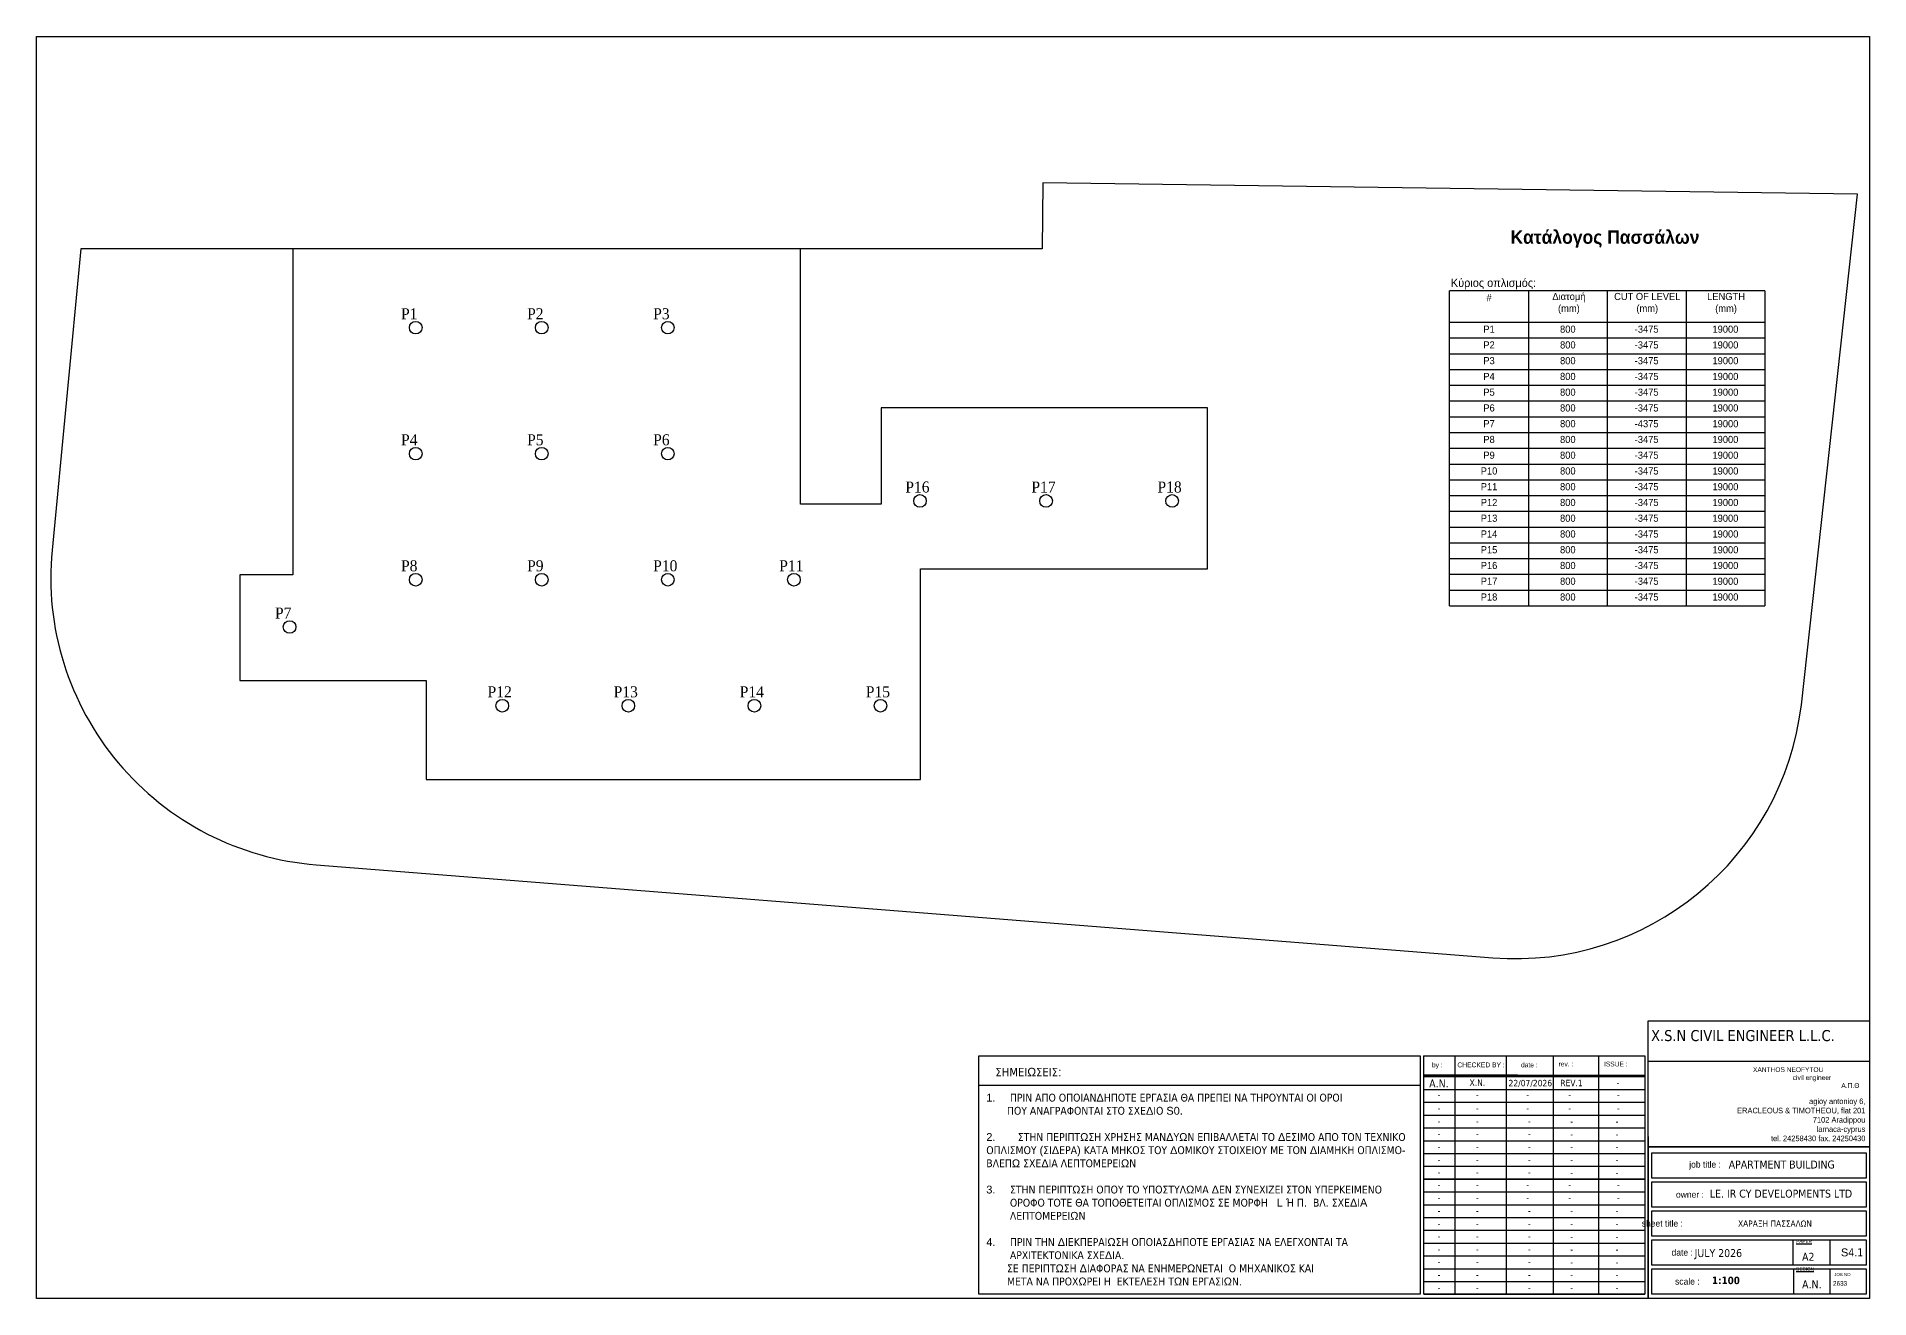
# Model space of a CAD drawing. Header units: millimetres. Extents: x -2171 to 1563, y -1758 to -1505.
# Drawn here: x -1979.7 to -1921.5, y -1689.2 to -1649.2 of the extents above; entities that cross this region are included whole.
import ezdxf
from ezdxf.enums import TextEntityAlignment as Align

# ---------------------------------------------------------------- set-up
doc = ezdxf.new("R2010")
doc.units = ezdxf.units.MM
for name, color, linetype in [('-S_TEXT', 3, 'Continuous'), ('ANOIGMATA', 7, 'Continuous'), ('Col_Det_Fill', 7, 'Continuous'), ('COLUMNS', 3, 'Continuous'), ('Geo_Lines_-1', 94, 'Continuous'), ('Lines', 7, 'Continuous'), ('pinakaki', 153, 'Continuous'), ('Text_Col_-1', 7, 'Continuous'), ('Texts', 7, 'Continuous')]:
    doc.layers.add(name, color=color, linetype=linetype)
doc.layers.add('A-ANNO-DIMS', color=1, linetype='Continuous', lineweight=9)
doc.layers.add('TEXT', color=20, linetype='Continuous', lineweight=13)
doc.styles.add('S1Arl27188_b_934_161', font='arial.ttf', dxfattribs={"width": 0.933629, "height": 2.71875})
doc.styles.add('S1Arl31900_b_934_161', font='arial.ttf', dxfattribs={"width": 0.933629, "height": 3.19})
doc.styles.add('S1Arl51040_B_934_161', font='', dxfattribs={"width": 0.933629, "height": 5.104})
doc.styles.add('S1TmsNwRmn11_b_934_161', font='times.ttf', dxfattribs={"width": 0.933629, "height": 0.001087})
doc.styles.get("Standard").update_dxf_attribs({"font": 'tahoma.ttf'})
doc.styles.get('S1Arl51040_B_934_161').set_extended_font_data('Arial', bold=True)

# ---------------------------------------------------------------- blocks, each defined once
blk = doc.blocks.new('LABEL 1')
at = {"color": 0}
for p, q in [((118391.268, -209928.524), (118398.288, -209928.524)), ((118392.259, -209928.524), (118392.259, -209936.09)), ((118393.899, -209936.09), (118393.899, -209928.524)), ((118395.385, -209936.09), (118395.385, -209928.524)), ((118396.826, -209936.09), (118396.826, -209928.524)), ((118405.409, -209928.699), (118398.39, -209928.699)), ((118394.242, -209929.133), (118391.27, -209929.133)), ((118391.27, -209929.133), (118398.289, -209929.133)), ((118398.289, -209929.184), (118391.27, -209929.184)), ((118398.289, -209929.133), (118398.289, -209929.184)), ((118398.39, -209931.085), (118398.39, -209936.218)), ((118398.512, -209932.4), (118398.512, -209931.601)), ((118398.512, -209933.321), (118398.512, -209932.522)), ((118398.512, -209934.242), (118398.512, -209933.444)), ((118398.512, -209935.164), (118398.512, -209934.365)), ((118398.512, -209936.085), (118398.512, -209935.286))]:
    blk.add_line(p, q, dxfattribs=at)
at = {"linetype": 'Continuous', "ltscale": 0.5}
blk.add_line((118391.162, -209929.467), (118377.159, -209929.467), dxfattribs=at)
at = {"color": 3}
blk.add_line((118398.289, -209930.348), (118398.289, -209932.434), dxfattribs=at)
for points in [[(118398.39, -209927.405), (118405.409, -209927.405)], [(118391.27, -209932.434), (118398.289, -209932.434)], [(118391.27, -209935.278), (118398.289, -209935.278)]]:
    blk.add_lwpolyline(points)
at = {"color": 0}
for points in [[(118398.39, -209927.405), (118405.409, -209927.405), (118405.409, -209931.414), (118398.39, -209931.414)], [(118391.27, -209928.524), (118398.289, -209928.524), (118398.289, -209932.434), (118391.27, -209932.434)], [(118391.27, -209928.524), (118398.289, -209928.524), (118398.289, -209936.09), (118391.27, -209936.09)], [(118398.39, -209931.414), (118405.409, -209931.414), (118405.409, -209936.218), (118398.39, -209936.218)]]:
    blk.add_lwpolyline(points, close=True, dxfattribs=at)
at = {"linetype": 'Continuous', "ltscale": 0.5}
blk.add_lwpolyline([(118377.159, -209928.524), (118391.162, -209928.524), (118391.162, -209936.085), (118377.159, -209936.085)], close=True, dxfattribs=at)
at = {"color": 0}
for points in [[(118391.27, -209929.59), (118398.289, -209929.59)], [(118391.27, -209929.996), (118398.289, -209929.996)], [(118391.27, -209930.403), (118398.289, -209930.403)], [(118391.27, -209930.809), (118398.289, -209930.809)], [(118391.27, -209931.215), (118398.289, -209931.215)], [(118391.27, -209931.621), (118398.289, -209931.621)], [(118398.512, -209931.601), (118405.313, -209931.601), (118405.313, -209932.4), (118398.512, -209932.4)], [(118391.27, -209932.028), (118398.289, -209932.028)], [(118391.27, -209932.434), (118398.289, -209932.434)], [(118398.512, -209932.522), (118405.313, -209932.522), (118405.313, -209933.321), (118398.512, -209933.321)], [(118391.27, -209932.84), (118398.289, -209932.84)], [(118391.27, -209933.246), (118398.289, -209933.246)], [(118391.27, -209933.653), (118398.289, -209933.653)], [(118398.512, -209933.444), (118405.313, -209933.444), (118405.313, -209934.242), (118398.512, -209934.242)], [(118391.27, -209934.059), (118398.289, -209934.059)], [(118391.27, -209934.465), (118398.289, -209934.465)], [(118398.512, -209934.365), (118405.313, -209934.365), (118405.313, -209935.164), (118398.512, -209935.164)], [(118402.978, -209934.365), (118402.978, -209935.164)], [(118404.155, -209934.365), (118404.155, -209935.164)], [(118391.27, -209934.871), (118398.289, -209934.871)], [(118391.27, -209935.684), (118398.289, -209935.684)], [(118398.512, -209935.286), (118405.313, -209935.286), (118405.313, -209936.085), (118398.512, -209936.085)], [(118402.998, -209935.286), (118402.998, -209936.085)], [(118404.155, -209935.286), (118404.155, -209936.085)], [(118391.27, -209936.09), (118398.289, -209936.09)]]:
    blk.add_lwpolyline(points, dxfattribs=at)
at = {"layer": '-S_TEXT', "color": 3, "insert": (118377.391, -209929.723), "char_height": 0.25, "attachment_point": 1}
blk.add_mtext_dynamic_manual_height_columns('\\pxi-3,l3,ql,t3;{\\fArial|b0|i0|c186|p34;1.^I}ΠΡΙΝ ΑΠΟ ΟΠΟΙΑΝ{\\fArial|b0|i0|c186|p34;Δ}ΗΠΟΤΕ ΕΡΓΑΣΙΑ ΘΑ ΠΡΕΠΕΙ ΝΑ ΤΗΡΟΥΝΤΑΙ ΟΙ ΟΡΟΙ\\P\\pi0,l0,q*,tz;       ΠΟΥ ΑΝΑΓΡΑΦΟΝΤΑΙ ΣΤΟ ΣΧΕ{\\fArial|b0|i0|c186|p34;Δ}ΙΟ {\\fArial|b0|i0|c186|p34;S0.\\P\\P\\pi-3,l3,ql,t3;2.^I}ΣΤΗΝ ΠΕΡΙΠΤ{\\fArial|b0|i0|c186|p34;Ω}ΣΗ ΧΡΗΣΗΣ ΜΑΝ{\\fArial|b0|i0|c186|p34;Δ}Υ{\\fArial|b0|i0|c186|p34;Ω}Ν ΕΠΙΒΑΛΛΕΤΑΙ ΤΟ {\\fArial|b0|i0|c186|p34;Δ}ΕΣΙΜΟ ΑΠΟ ΤΟΝ ΤΕΧΝΙΚΟ ΟΠΛΙΣΜΟΥ {\\fArial|b0|i0|c186|p34;(}ΣΙ{\\fArial|b0|i0|c186|p34;Δ}ΕΡΑ{\\fArial|b0|i0|c186|p34;) }ΚΑΤΑ ΜΗΚΟΣ ΤΟΥ {\\fArial|b0|i0|c186|p34;Δ}ΟΜΙΚΟΥ ΣΤΟΙΧΕΙΟΥ ΜΕ ΤΟΝ {\\fArial|b0|i0|c186|p34;Δ}ΙΑΜΗΚΗ ΟΠΛΙΣΜΟ{\\fArial|b0|i0|c186|p34;- }ΒΛΕΠ{\\fArial|b0|i0|c186|p34;Ω }ΣΧΕ{\\fArial|b0|i0|c186|p34;Δ}ΙΑ ΛΕΠΤΟΜΕΡΕΙ{\\fArial|b0|i0|c186|p34;Ω}Ν\\P\\pi0,l0,q*,tz;\\P\\pi-3,l3,ql,t3;{\\fArial|b0|i0|c186|p34;3.^I}ΣΤΗΝ ΠΕΡΙΠΤ{\\fArial|b0|i0|c186|p34;Ω}ΣΗ ΟΠΟΥ ΤΟ ΥΠΟΣΤΥΛ{\\fArial|b0|i0|c186|p34;Ω}ΜΑ {\\fArial|b0|i0|c186|p34;Δ}ΕΝ ΣΥΝΕΧΙΖΕΙ ΣΤΟΝ ΥΠΕΡΚΕΙΜΕΝΟ ΟΡΟΦΟ ΤΟΤΕ ΘΑ ΤΟΠΟΘΕΤΕΙΤΑΙ ΟΠΛΙΣΜΟΣ ΣΕ ΜΟΡΦH   {\\fArial|b0|i0|c186|p34;L }Ή Π{\\fArial|b0|i0|c186|p34;. } ΒΛ{\\fArial|b0|i0|c186|p34;. }ΣΧΕ{\\fArial|b0|i0|c186|p34;Δ}Ι{\\fArial|b0|i0|c186|p34;A }ΛΕΠΤΟΜΕΡΕΙ{\\fArial|b0|i0|c186|p34;Ω}Ν\\P\\pi0,l0,q*,tz;\\P\\pi-3,l3,ql,t3;{\\fArial|b0|i0|c186|p34;4.^I}ΠΡΙΝ ΤΗΝ {\\fArial|b0|i0|c186|p34;Δ}ΙΕΚΠΕΡΑΙ{\\fArial|b0|i0|c186|p34;Ω}ΣΗ ΟΠΟΙΑΣ{\\fArial|b0|i0|c186|p34;Δ}ΗΠΟΤΕ ΕΡΓΑΣΙΑΣ ΝΑ ΕΛΕΓΧΟΝΤΑΙ ΤΑ ΑΡΧΙΤΕΚΤΟΝΙΚΑ ΣΧΕ{\\fArial|b0|i0|c186|p34;Δ}ΙΑ{\\fArial|b0|i0|c186|p34;.\\P\\pi0,l0,q*,tz;}       ΣΕ ΠΕΡΙΠΤ{\\fArial|b0|i0|c186|p34;Ω}ΣΗ {\\fArial|b0|i0|c186|p34;Δ}ΙΑΦΟΡΑΣ ΝΑ ΕΝΗΜΕΡ{\\fArial|b0|i0|c186|p34;Ω}ΝΕΤΑΙ  Ο ΜΗΧΑΝΙΚΟΣ ΚΑΙ\\P       ΜΕΤΑ ΝΑ ΠΡΟΧ{\\fArial|b0|i0|c186|p34;Ω}ΡΕΙ Η  ΕΚΤΕΛΕΣΗ Τ{\\fArial|b0|i0|c186|p34;Ω}Ν ΕΡΓΑΣΙ{\\fArial|b0|i0|c186|p34;Ω}Ν{\\fArial|b0|i0|c186|p34;.}', width=13.35251, gutter_width=1, heights=[6.403], dxfattribs=at)
at = {"layer": 'ANOIGMATA', "attachment_point": 1}
for s, insert, char_height, width in [('\\pi4.5494;{\\fBankGothic Lt BT|b0|i0|c0|p34;\\H1.5x;\\C7;XANTHOS NEOFYTOU\\P\\pi5.8103;civil engineer\\P\\pi7.351;\\fArial|b0|i0|c161|p34;Α.Π.Θ}', (118397.168, -209928.883), 0.10094, 7.9171), ('\\pxqr;{\\fBankGothic Lt BT|b0|i0|c161|p34;\\H1.1667x;\\C0;agioy antonioy 6,\\PERACLEOUS & TIMOTHEOU, flat 201\\P7102 Aradippou\\Plarnaca-cyprus\\Ptel. 24258430 fax. 24250430}', (118397.225, -209929.875), 0.15141, 8.05841), ('\\pxqr;{\\fBankGothic Lt BT|b0|i0|c0|p34;\\H1.5x;\\C7; \\H1.3333x; job title :}', (118397.361, -209931.867), 0.10094, 3.33818), ('APARTMENT BUILDING', (118400.946, -209931.845), 0.25234, 5.34758), ('LE. IR CY DEVELOPMENTS LTD', (118400.347, -209932.768), 0.25234, 5.34758), ('\\pxqr;{\\fBankGothic Lt BT|b0|i0|c0|p34;\\H1.5x;\\C7; \\H1.3333x; owner :}', (118396.82, -209932.823), 0.10094, 3.33818), ('{\\fBankGothic Lt BT|b0|i0|c0|p34;\\C7;     sheet title :}', (118397.812, -209933.739), 0.20187, 3.33818), ('\\pxi8.03;{\\fBankGothic Lt BT|b0|i0|c161|p34;\\H0.5x;\\L\\C7;PAPER\\H2x;\\l }', (118401.382, -209934.359), 0.2125, 3.51387), ('\\pxqr;{\\fBankGothic Lt BT|b0|i0|c0|p34;\\C7; date :}', (118396.471, -209934.66), 0.20187, 3.33818), ('{\\C7;JULY 2026}', (118399.865, -209934.655), 0.25234, 4.57511), ('\\pxqr;{\\fBankGothic Lt BT|b0|i0|c0|p34;\\C7; scale :}', (118396.686, -209935.581), 0.20187, 3.33818), ('{\\fTahoma|b1|i0|c161|p34;\\C7;1:\\fTahoma|b1|i0|c0|p34;100}', (118400.413, -209935.531), 0.23651, 5.4102), ('\\pxi8.03;{\\fBankGothic Lt BT|b0|i0|c0|p34;\\H0.5x;\\L\\C7;DESIGN\\H2x;\\l }', (118401.382, -209935.234), 0.2125, 3.51387), ('\\pxi8.03;{\\fBankGothic Lt BT|b0|i0|c161|p34;\\C7;2\\fBankGothic Lt BT|b0|i0|c0|p34;633}', (118403.078, -209935.67), 0.14671, 4.85205), ('\\pxi8.03;{\\fBankGothic Lt BT|b0|i0|c0|p34;\\C7;JOB NO}', (118403.483, -209935.41), 0.10094, 3.33818)]:
    blk.add_mtext(s, dxfattribs=dict(at, insert=insert, char_height=char_height, width=width))
for s, insert, char_height in [('A2', (118403.274, -209934.773), 0.2523), ('A{\\fArial|b0|i0|c186|p34;.}N{\\fArial|b0|i0|c186|p34;.}', (118403.274, -209935.648), 0.25234)]:
    blk.add_mtext_dynamic_manual_height_columns(s, width=10.89316, gutter_width=1, heights=[0], dxfattribs=dict(at, insert=insert, char_height=char_height))
at = {"layer": 'pinakaki', "ltscale": 0.005, "insert": (118377.682, -209928.902), "char_height": 0.26955, "width": 6.67467, "attachment_point": 1}
blk.add_mtext('ΣΗΜΕΙ{\\fArial|b0|i0|c186|p34;Ω}ΣΕΙΣ{\\fArial|b0|i0|c186|p34;:}', dxfattribs=at)
at = {"layer": 'TEXT', "color": 0, "attachment_point": 1}
for s, insert, char_height, width in [('X.S.N CIVIL ENGINEER L.L.C.\\P', (118398.484, -209927.703), 0.35, 6.92207), ('\\pxqc;{\\fBankGothic Lt BT|b0|i0|c161|p34;\\C7;by :}', (118391.244, -209928.732), 0.15234, 0.91751), ('\\pxqc;{\\fBankGothic Lt BT|b0|i0|c0|p34;\\C7;date :}', (118393.35, -209928.732), 0.15234, 2.53906), ('{\\fBankGothic Lt BT|b0|i0|c0|p34;\\C7;ISSUE\\fBankGothic Lt BT|b0|i0|c161|p34; :}', (118396.989, -209928.705), 0.15234, 2.53906), ('\\pxqc;{\\fTahoma|b0|i0|c0|p34;\\C7;A\\fTahoma|b0|i0|c161|p34;.\\fTahoma|b0|i0|c0|p34;N\\fTahoma|b0|i0|c161|p34;.}', (118391.244, -209929.272), 0.253906, 1.01563), ('\\pxqc;{\\fArial|b0|i0|c186|p34;\\C7;CHECKED BY\\fBankGothic Lt BT|b0|i0|c161|p34; :}', (118391.819, -209928.732), 0.15234, 2.53906), ('\\pxqc;{\\fTahoma|b0|i0|c0|p34;\\H0.8x;\\C7;X.N.}', (118391.703, -209929.272), 0.25391, 2.53906), ('\\pxqc;{\\C7;22/07/2026}', (118393.976, -209929.284), 0.20313, 1.35307), ('{\\fBankGothic Lt BT|b0|i0|c161|p34;\\C7;rev\\fBankGothic Lt BT|b0|i0|c0|p34;.\\fBankGothic Lt BT|b0|i0|c161|p34; :}', (118395.548, -209928.705), 0.152344, 2.53906), ('\\pxqc;{\\fTahoma|b0|i0|c0|p34;\\H0.8x;\\C7;REV.1}', (118395.325, -209929.281), 0.25391, 1.26753), ('\\pxqc;{\\fTahoma|b0|i0|c0|p34;\\H0.8x;\\C7;-}', (118391.244, -209929.661), 0.25391, 1.01563), ('\\pxqc;{\\fTahoma|b0|i0|c0|p34;\\H0.8x;\\C7;-}', (118391.703, -209929.661), 0.25391, 2.53906), ('\\pxqc;{\\fTahoma|b0|i0|c0|p34;\\H0.8x;\\C7;   -}', (118393.189, -209929.661), 0.25391, 2.53906), ('\\pxqc;{\\fTahoma|b0|i0|c0|p34;\\H0.8x;\\C7;-}', (118394.631, -209929.661), 0.25391, 2.53906), ('\\pxqc;{\\fTahoma|b0|i0|c0|p34;\\H0.8x;\\C7; \\fTahoma|b0|i0|c161|p34;-}', (118396.766, -209929.281), 0.25391, 1.26753), ('\\pxqc;{\\fTahoma|b0|i0|c0|p34;\\H0.8x;\\C7;-}', (118396.177, -209929.661), 0.25391, 2.53906), ('\\pxqc;{\\fTahoma|b0|i0|c0|p34;\\H0.8x;\\C7;-}', (118391.244, -209930.085), 0.25391, 1.01563), ('\\pxqc;{\\fTahoma|b0|i0|c0|p34;\\H0.8x;\\C7;-}', (118391.703, -209930.085), 0.25391, 2.53906), ('\\pxqc;{\\fTahoma|b0|i0|c0|p34;\\H0.8x;\\C7;   -}', (118393.189, -209930.085), 0.25391, 2.53906), ('\\pxqc;{\\fTahoma|b0|i0|c0|p34;\\H0.8x;\\C7;-}', (118394.631, -209930.085), 0.25391, 2.53906), ('\\pxqc;{\\fTahoma|b0|i0|c0|p34;\\H0.8x;\\C7;-}', (118396.177, -209930.085), 0.25391, 2.53906), ('\\pxqc;{\\fTahoma|b0|i0|c0|p34;\\H0.8x;\\C7;-}', (118391.244, -209930.491), 0.25391, 1.01563), ('\\pxqc;{\\fTahoma|b0|i0|c0|p34;\\H0.8x;\\C7;-}', (118391.244, -209930.897), 0.25391, 1.01563), ('\\pxqc;{\\fTahoma|b0|i0|c0|p34;\\H0.8x;\\C7;-}', (118391.703, -209930.491), 0.25391, 2.53906), ('\\pxqc;{\\fTahoma|b0|i0|c0|p34;\\H0.8x;\\C7;-}', (118391.703, -209930.897), 0.25391, 2.53906), ('\\pxqc;{\\fTahoma|b0|i0|c0|p34;\\H0.8x;\\C7;-}', (118393.35, -209930.491), 0.25391, 2.53906), ('\\pxqc;{\\fTahoma|b0|i0|c0|p34;\\H0.8x;\\C7;-}', (118393.35, -209930.897), 0.25391, 2.53906), ('\\pxqc;{\\fTahoma|b0|i0|c161|p34;\\H0.8x;\\C7;-}', (118395.325, -209930.5), 0.25391, 1.26753), ('\\pxqc;{\\fTahoma|b0|i0|c161|p34;\\H0.8x;\\C7;-}', (118395.325, -209930.906), 0.25391, 1.26753), ('\\pxqc;{\\fTahoma|b0|i0|c161|p34;\\H0.8x;\\C7;-}', (118396.766, -209930.5), 0.25391, 1.26753), ('\\pxqc;{\\fTahoma|b0|i0|c161|p34;\\H0.8x;\\C7;-}', (118396.766, -209930.906), 0.25391, 1.26753), ('\\pxqc;{\\fTahoma|b0|i0|c0|p34;\\H0.8x;\\C7;-}', (118391.244, -209931.303), 0.25391, 1.01563), ('\\pxqc;{\\fTahoma|b0|i0|c0|p34;\\H0.8x;\\C7;-}', (118391.703, -209931.303), 0.25391, 2.53906), ('\\pxqc;{\\fTahoma|b0|i0|c0|p34;\\H0.8x;\\C7;-}', (118393.35, -209931.303), 0.25391, 2.53906), ('\\pxqc;{\\fTahoma|b0|i0|c161|p34;\\H0.8x;\\C7;-}', (118395.325, -209931.312), 0.25391, 1.26753), ('\\pxqc;{\\fTahoma|b0|i0|c161|p34;\\H0.8x;\\C7;-}', (118396.766, -209931.312), 0.25391, 1.26753), ('\\pxqc;{\\fTahoma|b0|i0|c0|p34;\\H0.8x;\\C7;-}', (118391.244, -209931.71), 0.25391, 1.01563), ('\\pxqc;{\\fTahoma|b0|i0|c0|p34;\\H0.8x;\\C7;-}', (118391.703, -209931.71), 0.25391, 2.53906), ('\\pxqc;{\\fTahoma|b0|i0|c0|p34;\\H0.8x;\\C7;-}', (118393.35, -209931.71), 0.25391, 2.53906), ('\\pxqc;{\\fTahoma|b0|i0|c161|p34;\\H0.8x;\\C7;-}', (118395.325, -209931.718), 0.25391, 1.26753), ('\\pxqc;{\\fTahoma|b0|i0|c161|p34;\\H0.8x;\\C7;-}', (118396.766, -209931.718), 0.25391, 1.26753), ('\\pxqc;{\\fTahoma|b0|i0|c0|p34;\\H0.8x;\\C7;-}', (118391.244, -209932.116), 0.25391, 1.01563), ('\\pxqc;{\\fTahoma|b0|i0|c0|p34;\\H0.8x;\\C7;-}', (118391.244, -209932.505), 0.25391, 1.01563), ('\\pxqc;{\\fTahoma|b0|i0|c0|p34;\\H0.8x;\\C7;-}', (118391.703, -209932.116), 0.25391, 2.53906), ('\\pxqc;{\\fTahoma|b0|i0|c0|p34;\\H0.8x;\\C7;-}', (118391.703, -209932.505), 0.25391, 2.53906), ('\\pxqc;{\\fTahoma|b0|i0|c0|p34;\\H0.8x;\\C7;   -}', (118393.189, -209932.505), 0.25391, 2.53906), ('\\pxqc;{\\fTahoma|b0|i0|c0|p34;\\H0.8x;\\C7;-}', (118393.35, -209932.116), 0.25391, 2.53906), ('\\pxqc;{\\fTahoma|b0|i0|c0|p34;\\H0.8x;\\C7;-}', (118394.631, -209932.505), 0.25391, 2.53906), ('\\pxqc;{\\fTahoma|b0|i0|c161|p34;\\H0.8x;\\C7;-}', (118395.325, -209932.125), 0.25391, 1.26753), ('\\pxqc;{\\fTahoma|b0|i0|c161|p34;\\H0.8x;\\C7;-}', (118396.766, -209932.125), 0.25391, 1.26753), ('\\pxqc;{\\fTahoma|b0|i0|c0|p34;\\H0.8x;\\C7;-}', (118396.177, -209932.505), 0.25391, 2.53906), ('\\pxqc;{\\fTahoma|b0|i0|c0|p34;\\H0.8x;\\C7;-}', (118391.244, -209932.928), 0.25391, 1.01563), ('\\pxqc;{\\fTahoma|b0|i0|c0|p34;\\H0.8x;\\C7;-}', (118391.703, -209932.928), 0.25391, 2.53906), ('\\pxqc;{\\fTahoma|b0|i0|c0|p34;\\H0.8x;\\C7;   -}', (118393.189, -209932.928), 0.25391, 2.53906), ('\\pxqc;{\\fTahoma|b0|i0|c0|p34;\\H0.8x;\\C7;-}', (118394.631, -209932.928), 0.25391, 2.53906), ('\\pxqc;{\\fTahoma|b0|i0|c0|p34;\\H0.8x;\\C7;-}', (118396.177, -209932.928), 0.25391, 2.53906), ('\\pxqc;{\\fTahoma|b0|i0|c0|p34;\\H0.8x;\\C7;-}', (118391.244, -209933.335), 0.25391, 1.01563), ('\\pxqc;{\\fTahoma|b0|i0|c0|p34;\\H0.8x;\\C7;-}', (118391.244, -209933.741), 0.25391, 1.01563), ('\\pxqc;{\\fTahoma|b0|i0|c0|p34;\\H0.8x;\\C7;-}', (118391.703, -209933.335), 0.25391, 2.53906), ('\\pxqc;{\\fTahoma|b0|i0|c0|p34;\\H0.8x;\\C7;-}', (118391.703, -209933.741), 0.25391, 2.53906), ('\\pxqc;{\\fTahoma|b0|i0|c0|p34;\\H0.8x;\\C7;-}', (118393.35, -209933.335), 0.25391, 2.53906), ('\\pxqc;{\\fTahoma|b0|i0|c0|p34;\\H0.8x;\\C7;-}', (118393.35, -209933.741), 0.25391, 2.53906), ('\\pxqc;{\\fTahoma|b0|i0|c161|p34;\\H0.8x;\\C7;-}', (118395.325, -209933.343), 0.25391, 1.26753), ('\\pxqc;{\\fTahoma|b0|i0|c161|p34;\\H0.8x;\\C7;-}', (118395.325, -209933.75), 0.25391, 1.26753), ('\\pxqc;{\\fTahoma|b0|i0|c161|p34;\\H0.8x;\\C7;-}', (118396.766, -209933.343), 0.25391, 1.26753), ('\\pxqc;{\\fTahoma|b0|i0|c161|p34;\\H0.8x;\\C7;-}', (118396.766, -209933.75), 0.25391, 1.26753), ('\\pxqc;{\\fTahoma|b0|i0|c0|p34;\\H0.8x;\\C7;-}', (118391.244, -209934.147), 0.25391, 1.01563), ('\\pxqc;{\\fTahoma|b0|i0|c0|p34;\\H0.8x;\\C7;-}', (118391.703, -209934.147), 0.25391, 2.53906), ('\\pxqc;{\\fTahoma|b0|i0|c0|p34;\\H0.8x;\\C7;-}', (118393.35, -209934.147), 0.25391, 2.53906), ('\\pxqc;{\\fTahoma|b0|i0|c161|p34;\\H0.8x;\\C7;-}', (118395.325, -209934.156), 0.25391, 1.26753), ('\\pxqc;{\\fTahoma|b0|i0|c161|p34;\\H0.8x;\\C7;-}', (118396.766, -209934.156), 0.25391, 1.26753), ('\\pxqc;{\\fTahoma|b0|i0|c0|p34;\\H0.8x;\\C7;-}', (118391.244, -209934.553), 0.25391, 1.01563), ('\\pxqc;{\\fTahoma|b0|i0|c0|p34;\\H0.8x;\\C7;-}', (118391.244, -209934.96), 0.25391, 1.01563), ('\\pxqc;{\\fTahoma|b0|i0|c0|p34;\\H0.8x;\\C7;-}', (118391.703, -209934.553), 0.25391, 2.53906), ('\\pxqc;{\\fTahoma|b0|i0|c0|p34;\\H0.8x;\\C7;-}', (118391.703, -209934.96), 0.25391, 2.53906), ('\\pxqc;{\\fTahoma|b0|i0|c0|p34;\\H0.8x;\\C7;-}', (118393.35, -209934.553), 0.25391, 2.53906), ('\\pxqc;{\\fTahoma|b0|i0|c0|p34;\\H0.8x;\\C7;-}', (118393.35, -209934.96), 0.25391, 2.53906), ('\\pxqc;{\\fTahoma|b0|i0|c161|p34;\\H0.8x;\\C7;-}', (118395.325, -209934.562), 0.25391, 1.26753), ('\\pxqc;{\\fTahoma|b0|i0|c161|p34;\\H0.8x;\\C7;-}', (118395.325, -209934.968), 0.25391, 1.26753), ('\\pxqc;{\\fTahoma|b0|i0|c161|p34;\\H0.8x;\\C7;-}', (118396.766, -209934.562), 0.25391, 1.26753), ('\\pxqc;{\\fTahoma|b0|i0|c161|p34;\\H0.8x;\\C7;-}', (118396.766, -209934.968), 0.25391, 1.26753), ('\\pxqc;{\\fTahoma|b0|i0|c0|p34;\\H0.8x;\\C7;-}', (118391.244, -209935.366), 0.25391, 1.01563), ('\\pxqc;{\\fTahoma|b0|i0|c0|p34;\\H0.8x;\\C7;-}', (118391.703, -209935.366), 0.25391, 2.53906), ('\\pxqc;{\\fTahoma|b0|i0|c0|p34;\\H0.8x;\\C7;-}', (118393.35, -209935.366), 0.25391, 2.53906), ('\\pxqc;{\\fTahoma|b0|i0|c161|p34;\\H0.8x;\\C7;-}', (118395.325, -209935.375), 0.25391, 1.26753), ('\\pxqc;{\\fTahoma|b0|i0|c161|p34;\\H0.8x;\\C7;-}', (118396.766, -209935.375), 0.25391, 1.26753), ('\\pxqc;{\\fTahoma|b0|i0|c0|p34;\\H0.8x;\\C7;-}', (118391.244, -209935.772), 0.25391, 1.01563), ('\\pxqc;{\\fTahoma|b0|i0|c0|p34;\\H0.8x;\\C7;-}', (118391.703, -209935.772), 0.25391, 2.53906), ('\\pxqc;{\\fTahoma|b0|i0|c0|p34;\\H0.8x;\\C7;-}', (118393.35, -209935.772), 0.25391, 2.53906), ('\\pxqc;{\\fTahoma|b0|i0|c161|p34;\\H0.8x;\\C7;-}', (118395.325, -209935.781), 0.25391, 1.26753), ('\\pxqc;{\\fTahoma|b0|i0|c161|p34;\\H0.8x;\\C7;-}', (118396.766, -209935.781), 0.25391, 1.26753)]:
    blk.add_mtext(s, dxfattribs=dict(at, insert=insert, char_height=char_height, width=width))
blk = doc.blocks.new('zw$9B12')
at = {"layer": 'COLUMNS'}
for centre in [(-14.767, 5.6), (-10.767, 5.6), (-6.767, 5.6), (-14.767, 1.6), (-10.767, 1.6), (-6.767, 1.6), (1.233, 0.1), (5.233, 0.1), (9.233, 0.1), (-14.767, -2.4), (-10.767, -2.4), (-6.767, -2.4), (-2.767, -2.4), (-18.767, -3.9), (-12.02, -6.4), (-8.02, -6.4), (-4.02, -6.4), (-0.02, -6.4)]:
    blk.add_circle(centre, 0.2, dxfattribs=at)
at = {"layer": 'Text_Col_-1', "color": 200, "style": 'S1TmsNwRmn11_b_934_161', "width": 0.933629}
for s, p in [('P1', (-15.232, 5.867)), ('P2', (-11.232, 5.867)), ('P3', (-7.232, 5.867)), ('P4', (-15.232, 1.867)), ('P5', (-11.232, 1.867)), ('P6', (-7.232, 1.867)), ('P16', (0.768, 0.367)), ('P17', (4.768, 0.367)), ('P18', (8.768, 0.367)), ('P8', (-15.232, -2.133)), ('P9', (-11.232, -2.133)), ('P10', (-7.232, -2.133)), ('P11', (-3.232, -2.133)), ('P7', (-19.232, -3.633)), ('P12', (-12.486, -6.133)), ('P13', (-8.486, -6.133)), ('P14', (-4.486, -6.133)), ('P15', (-0.486, -6.133))]:
    blk.add_text(s, height=0.35, dxfattribs=at).set_placement(p)

msp = doc.modelspace()

# ---------------------------------------------------------------- linework, layer by layer
at = {"layer": '-S_TEXT', "ltscale": 5}
msp.add_lwpolyline([(-1979.6558, -1649.1704), (-1921.5083, -1649.1704), (-1921.5083, -1689.2151), (-1979.6558, -1689.2151)], close=True, dxfattribs=at)
at = {"layer": 'Col_Det_Fill', "color": 94, "ltscale": 0.5}
msp.add_lwpolyline([(-1973.2094, -1669.6068), (-1967.2963, -1669.6068), (-1967.2963, -1672.7465), (-1951.6122, -1672.7465), (-1951.6122, -1666.0566), (-1942.5123, -1666.0566), (-1942.5123, -1660.9562), (-1952.8625, -1660.9562), (-1952.8625, -1664.0065), (-1955.4183, -1664.0065), (-1955.4185, -1655.9066), (-1971.5291, -1655.9062), (-1971.5291, -1666.2564), (-1973.2093, -1666.2563)], close=True, dxfattribs=at)
at = {"layer": 'Geo_Lines_-1', "color": 94, "ltscale": 0.5}
msp.add_lwpolyline([(-1978.2554, -1655.9066), (-1979.1679, -1665.4695, 0.4189744), (-1970.7859, -1675.4536), (-1933.4589, -1678.4049, 0.4025719), (-1923.6653, -1670.3787), (-1921.8838, -1654.1709), (-1947.7313, -1653.8067), (-1947.7554, -1655.9066)], format="xyb", close=True, dxfattribs=at)
at = {"layer": 'Lines', "color": 0}
for points in [[(-1924.8248, -1657.2344), (-1934.8248, -1657.2344)], [(-1934.8248, -1667.2344), (-1934.8248, -1657.2344)], [(-1932.3248, -1657.2344), (-1932.3248, -1667.2344)], [(-1929.8248, -1657.2344), (-1929.8248, -1667.2344)], [(-1927.3248, -1657.2344), (-1927.3248, -1667.2344)], [(-1924.8248, -1657.2344), (-1924.8248, -1667.2344)], [(-1934.8248, -1658.2344), (-1924.8248, -1658.2344)], [(-1934.8248, -1658.7344), (-1924.8248, -1658.7344)], [(-1934.8248, -1659.2344), (-1924.8248, -1659.2344)], [(-1934.8248, -1659.7344), (-1924.8248, -1659.7344)], [(-1934.8248, -1660.2344), (-1924.8248, -1660.2344)], [(-1934.8248, -1660.7344), (-1924.8248, -1660.7344)], [(-1934.8248, -1661.2344), (-1924.8248, -1661.2344)], [(-1934.8248, -1661.7344), (-1924.8248, -1661.7344)], [(-1934.8248, -1662.2344), (-1924.8248, -1662.2344)], [(-1934.8248, -1662.7344), (-1924.8248, -1662.7344)], [(-1934.8248, -1663.2344), (-1924.8248, -1663.2344)], [(-1934.8248, -1663.7344), (-1924.8248, -1663.7344)], [(-1934.8248, -1664.2344), (-1924.8248, -1664.2344)], [(-1934.8248, -1664.7344), (-1924.8248, -1664.7344)], [(-1934.8248, -1665.2344), (-1924.8248, -1665.2344)], [(-1934.8248, -1665.7344), (-1924.8248, -1665.7344)], [(-1934.8248, -1666.2344), (-1924.8248, -1666.2344)], [(-1934.8248, -1666.7344), (-1924.8248, -1666.7344)], [(-1934.8248, -1667.2344), (-1924.8248, -1667.2344)]]:
    msp.add_lwpolyline(points, dxfattribs=at)

# ---------------------------------------------------------------- block references
at = {"linetype": 'Continuous', "ltscale": 0.5}
msp.add_blockref('LABEL 1', (-120326.9169, 208247.0033), dxfattribs=at)
at = {"layer": 'Col_Det_Fill', "color": 252, "ltscale": 0.5}
msp.add_blockref('zw$9B12', (-1952.8625, -1664.0066), dxfattribs=at)

# ---------------------------------------------------------------- texts
at = {"layer": '-S_TEXT', "ltscale": 5, "insert": (-1922.4102, -1687.6308), "char_height": 0.252344, "attachment_point": 1}
msp.add_mtext_dynamic_manual_height_columns('{\\fArial|b0|i0|c186|p34;S}4.1', width=10.893157, gutter_width=1, heights=[0.1938], dxfattribs=at)
at = {"layer": 'A-ANNO-DIMS', "color": 7, "linetype": 'Continuous', "insert": (-1925.6744, -1686.743), "char_height": 0.2, "width": 4.491897, "attachment_point": 1}
msp.add_mtext('{\\fTahoma|b0|i0|c161|p34;ΧΑΡΑΞΗ ΠΑΣΣΑΛΩΝ}', dxfattribs=at)
at = {"layer": 'Texts', "color": 7, "style": 'S1Arl27188_b_934_161', "width": 0.933629}
for s, height, p in [('#', 0.2266, (-1933.5748, -1657.5679)), ('P1', 0.22656, (-1933.5748, -1658.5679)), ('800', 0.22656, (-1931.0748, -1658.5679)), ('-3475', 0.22656, (-1928.5748, -1658.5679)), ('19000', 0.22656, (-1926.0748, -1658.5679)), ('P2', 0.22656, (-1933.5748, -1659.0679)), ('800', 0.22656, (-1931.0748, -1659.0679)), ('-3475', 0.22656, (-1928.5748, -1659.0679)), ('19000', 0.22656, (-1926.0748, -1659.0679)), ('P3', 0.22656, (-1933.5748, -1659.5679)), ('800', 0.22656, (-1931.0748, -1659.5679)), ('-3475', 0.22656, (-1928.5748, -1659.5679)), ('19000', 0.22656, (-1926.0748, -1659.5679)), ('P4', 0.22656, (-1933.5748, -1660.0679)), ('800', 0.22656, (-1931.0748, -1660.0679)), ('-3475', 0.22656, (-1928.5748, -1660.0679)), ('19000', 0.22656, (-1926.0748, -1660.0679)), ('P5', 0.22656, (-1933.5748, -1660.5679)), ('800', 0.22656, (-1931.0748, -1660.5679)), ('-3475', 0.22656, (-1928.5748, -1660.5679)), ('19000', 0.22656, (-1926.0748, -1660.5679)), ('P6', 0.22656, (-1933.5748, -1661.0679)), ('800', 0.22656, (-1931.0748, -1661.0679)), ('-3475', 0.22656, (-1928.5748, -1661.0679)), ('19000', 0.22656, (-1926.0748, -1661.0679)), ('P7', 0.22656, (-1933.5748, -1661.5679)), ('P8', 0.22656, (-1933.5748, -1662.0679)), ('800', 0.22656, (-1931.0748, -1661.5679)), ('800', 0.22656, (-1931.0748, -1662.0679)), ('-4375', 0.22656, (-1928.5748, -1661.5679)), ('-3475', 0.22656, (-1928.5748, -1662.0679)), ('19000', 0.22656, (-1926.0748, -1661.5679)), ('19000', 0.22656, (-1926.0748, -1662.0679)), ('P9', 0.22656, (-1933.5748, -1662.5679)), ('800', 0.22656, (-1931.0748, -1662.5679)), ('-3475', 0.22656, (-1928.5748, -1662.5679)), ('19000', 0.22656, (-1926.0748, -1662.5679)), ('P10', 0.22656, (-1933.5748, -1663.0679)), ('800', 0.22656, (-1931.0748, -1663.0679)), ('-3475', 0.22656, (-1928.5748, -1663.0679)), ('19000', 0.22656, (-1926.0748, -1663.0679)), ('P11', 0.22656, (-1933.5748, -1663.5679)), ('800', 0.22656, (-1931.0748, -1663.5679)), ('-3475', 0.22656, (-1928.5748, -1663.5679)), ('19000', 0.22656, (-1926.0748, -1663.5679)), ('P12', 0.22656, (-1933.5748, -1664.0679)), ('800', 0.22656, (-1931.0748, -1664.0679)), ('-3475', 0.22656, (-1928.5748, -1664.0679)), ('19000', 0.22656, (-1926.0748, -1664.0679)), ('P13', 0.22656, (-1933.5748, -1664.5679)), ('800', 0.22656, (-1931.0748, -1664.5679)), ('-3475', 0.22656, (-1928.5748, -1664.5679)), ('19000', 0.22656, (-1926.0748, -1664.5679)), ('P14', 0.22656, (-1933.5748, -1665.0679)), ('P15', 0.22656, (-1933.5748, -1665.5679)), ('800', 0.22656, (-1931.0748, -1665.0679)), ('800', 0.22656, (-1931.0748, -1665.5679)), ('-3475', 0.22656, (-1928.5748, -1665.0679)), ('-3475', 0.22656, (-1928.5748, -1665.5679)), ('19000', 0.22656, (-1926.0748, -1665.0679)), ('19000', 0.22656, (-1926.0748, -1665.5679)), ('P16', 0.22656, (-1933.5748, -1666.0679)), ('800', 0.22656, (-1931.0748, -1666.0679)), ('-3475', 0.22656, (-1928.5748, -1666.0679)), ('19000', 0.22656, (-1926.0748, -1666.0679)), ('P17', 0.22656, (-1933.5748, -1666.5679)), ('800', 0.22656, (-1931.0748, -1666.5679)), ('-3475', 0.22656, (-1928.5748, -1666.5679)), ('19000', 0.22656, (-1926.0748, -1666.5679)), ('P18', 0.22656, (-1933.5748, -1667.0679)), ('800', 0.22656, (-1931.0748, -1667.0679)), ('-3475', 0.22656, (-1928.5748, -1667.0679)), ('19000', 0.22656, (-1926.0748, -1667.0679))]:
    msp.add_text(s, height=height, dxfattribs=at).set_placement(p, align=Align.CENTER)
at = {"layer": 'Texts', "color": 7}
for s, insert, char_height, width, attachment_point, style in [('Κατάλογος Πασσάλων', (-1929.8971, -1655.3197), 0.425333, 20.55, 2, 'S1Arl51040_B_934_161'), ('Κύριος οπλισμός:^M^J', (-1934.7856, -1656.8508), 0.265833, 20.55, 1, 'S1Arl31900_b_934_161'), ('Διατομή^J(mm)', (-1931.0414, -1657.3036), 0.226562, 2.5, 2, 'S1Arl27188_b_934_161'), ('CUT OF LEVEL^J(mm)', (-1928.5544, -1657.3036), 0.226562, 2.5, 2, 'S1Arl27188_b_934_161'), ('LENGTH^J(mm)', (-1926.0544, -1657.3036), 0.226562, 2.5, 2, 'S1Arl27188_b_934_161')]:
    msp.add_mtext(s, dxfattribs=dict(at, insert=insert, char_height=char_height, width=width, attachment_point=attachment_point, style=style))

doc.saveas('drawing.dxf')
